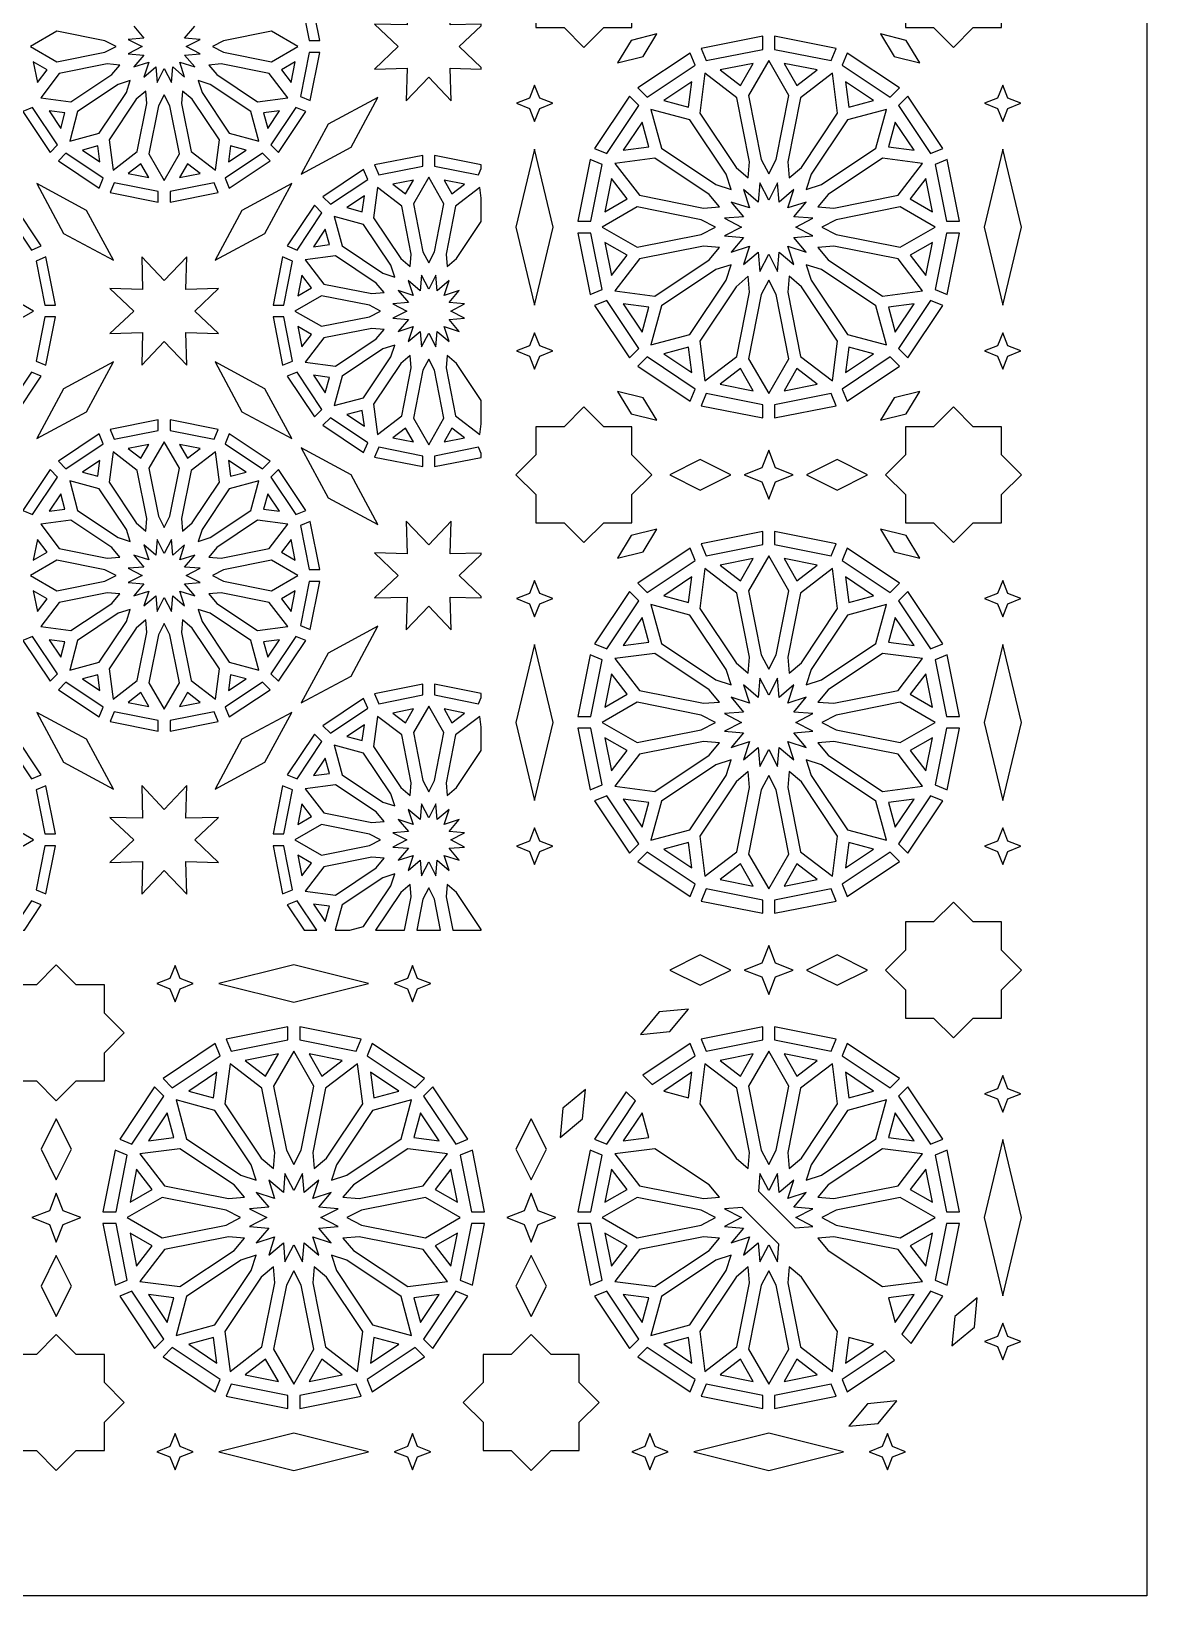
# Model space of a CAD drawing. Header units: millimetres. Extents: x 5 to 1085, y 1055 to 2435.
# Drawn here: x 789.9 to 1085.2, y 1054.8 to 1469 of the extents above; entities that cross this region are included whole.
import ezdxf

# ---------------------------------------------------------------- set-up
doc = ezdxf.new("R2010")
doc.units = ezdxf.units.MM
doc.layers.add('CUT', color=1, linetype='CONTINUOUS')

msp = doc.modelspace()

# ---------------------------------------------------------------- linework, layer by layer
at = {"layer": 'CUT'}
for points in [[(1085.16, 2434.99), (1085.16, 1054.84), (5.01, 1054.84), (5.01, 2434.99)], [(936.175, 1500.677), (930.908, 1495.409), (923.458, 1495.409), (923.458, 1487.96), (918.191, 1482.693), (923.458, 1477.425), (923.458, 1469.976), (930.908, 1469.976), (936.175, 1464.709), (941.442, 1469.976), (948.892, 1469.976), (948.892, 1477.425), (954.159, 1482.693), (948.892, 1487.96), (948.892, 1495.409), (941.442, 1495.409)], [(1033.995, 1500.677), (1028.728, 1495.409), (1021.278, 1495.409), (1021.278, 1487.96), (1016.011, 1482.693), (1021.278, 1477.425), (1021.278, 1469.976), (1028.728, 1469.976), (1033.995, 1464.709), (1039.262, 1469.976), (1046.712, 1469.976), (1046.712, 1477.425), (1051.979, 1482.693), (1046.712, 1487.96), (1046.712, 1495.409), (1039.262, 1495.409)], [(866.276, 1466.49), (863.742, 1479.223), (861.143, 1478.145), (863.461, 1466.49)], [(909.01, 1459.383), (903.171, 1464.915), (909.01, 1470.447), (909.01, 1470.854), (900.803, 1470.633), (901.036, 1479.282), (895.085, 1473.001), (889.134, 1479.282), (889.367, 1470.633), (880.718, 1470.866), (886.999, 1464.915), (880.718, 1458.964), (889.367, 1459.197), (889.134, 1450.548), (895.085, 1456.829), (901.036, 1450.548), (900.803, 1459.197), (909.01, 1458.976)], [(812.354, 1464.915), (809.397, 1466.429), (796.685, 1468.958), (789.681, 1464.915), (796.685, 1460.872), (809.397, 1463.401)], [(837.816, 1464.915), (840.773, 1463.401), (853.485, 1460.872), (860.489, 1464.915), (853.485, 1468.958), (840.773, 1466.429)], [(951.834, 1462.324), (955.456, 1468.259), (948.713, 1466.565), (945.091, 1460.63)], [(983.51, 1467.668), (967.203, 1464.424), (968.536, 1461.208), (983.51, 1464.187)], [(1002.967, 1464.424), (986.66, 1467.668), (986.66, 1464.187), (1001.634, 1461.208)], [(1018.336, 1462.324), (1025.079, 1460.63), (1021.457, 1466.565), (1014.714, 1468.259)], [(863.742, 1450.607), (866.276, 1463.34), (863.461, 1463.34), (861.143, 1451.685)], [(964.293, 1463.218), (950.469, 1453.981), (952.931, 1451.52), (965.625, 1460.002)], [(1019.701, 1453.981), (1005.877, 1463.218), (1004.545, 1460.002), (1017.239, 1451.52)], [(791.5, 1455.4), (794.067, 1458.745), (790.416, 1460.853)], [(813.323, 1460.043), (810.012, 1460.311), (797.299, 1457.782), (792.377, 1451.366), (800.394, 1450.311), (811.172, 1457.513)], [(838.998, 1457.513), (849.776, 1450.311), (857.793, 1451.366), (852.871, 1457.782), (840.158, 1460.311), (836.847, 1460.043)], [(859.754, 1460.853), (856.103, 1458.745), (858.67, 1455.4)], [(979.698, 1430.142), (980.043, 1434.409), (976.669, 1451.374), (968.217, 1457.859), (966.827, 1447.297), (976.437, 1432.914)], [(972.251, 1458.735), (977.632, 1454.606), (981.023, 1460.48)], [(985.085, 1431.213), (987.036, 1435.023), (990.412, 1451.989), (985.085, 1461.214), (979.758, 1451.989), (983.134, 1435.023)], [(989.147, 1460.48), (992.538, 1454.606), (997.919, 1458.735)], [(990.472, 1430.142), (993.733, 1432.914), (1003.343, 1447.297), (1001.953, 1457.859), (993.501, 1451.374), (990.127, 1434.409)], [(816.083, 1455.913), (812.921, 1454.893), (802.144, 1447.692), (800.051, 1439.881), (807.862, 1441.974), (815.063, 1452.751)], [(834.087, 1455.913), (835.107, 1452.751), (842.308, 1441.974), (850.119, 1439.881), (848.026, 1447.692), (837.249, 1454.893)], [(923.11, 1454.736), (921.747, 1451.278), (918.289, 1449.915), (921.747, 1448.552), (923.11, 1445.094), (924.473, 1448.552), (927.931, 1449.915), (924.473, 1451.278)], [(957.309, 1450.657), (963.861, 1448.902), (964.746, 1455.627)], [(1005.424, 1455.627), (1006.309, 1448.902), (1012.861, 1450.657)], [(1047.06, 1454.736), (1045.697, 1451.278), (1042.239, 1449.915), (1045.697, 1448.552), (1047.06, 1445.094), (1048.423, 1448.552), (1051.881, 1449.915), (1048.423, 1451.278)], [(820.213, 1453.153), (817.683, 1451.002), (810.481, 1440.224), (811.536, 1432.207), (817.952, 1437.129), (820.481, 1449.842)], [(825.085, 1452.184), (823.571, 1449.227), (821.042, 1436.515), (825.085, 1429.511), (829.128, 1436.515), (826.599, 1449.227)], [(829.957, 1453.153), (829.689, 1449.842), (832.218, 1437.129), (838.634, 1432.207), (839.689, 1440.224), (832.487, 1451.002)], [(874.529, 1438.266), (881.634, 1451.464), (868.436, 1444.359), (861.331, 1431.161)], [(948.241, 1451.753), (939.004, 1437.929), (942.22, 1436.597), (950.702, 1449.292)], [(1031.166, 1437.929), (1021.929, 1451.753), (1019.468, 1449.292), (1027.95, 1436.597)], [(787.633, 1447.697), (794.846, 1436.903), (796.835, 1438.893), (790.233, 1448.774)], [(797.698, 1443.272), (798.789, 1447.345), (794.609, 1447.895)], [(855.561, 1447.895), (851.381, 1447.345), (852.472, 1443.272)], [(855.324, 1436.903), (862.537, 1447.697), (859.937, 1448.774), (853.335, 1438.893)], [(975.132, 1427.09), (973.818, 1431.165), (964.208, 1445.547), (953.918, 1448.304), (956.675, 1438.015), (971.057, 1428.404)], [(995.038, 1427.09), (999.113, 1428.404), (1013.495, 1438.015), (1016.252, 1448.304), (1005.962, 1445.547), (996.352, 1431.165)], [(946.595, 1437.476), (953.321, 1438.361), (951.565, 1444.914)], [(1018.605, 1444.914), (1016.849, 1438.361), (1023.575, 1437.476)], [(808.065, 1434.439), (807.515, 1438.619), (803.442, 1437.528)], [(846.728, 1437.528), (842.655, 1438.619), (842.105, 1434.439)], [(918.162, 1417.137), (923.11, 1396.481), (928.058, 1417.137), (923.11, 1437.793)], [(1042.112, 1417.137), (1047.06, 1396.481), (1052.008, 1417.137), (1047.06, 1437.793)], [(797.073, 1434.676), (807.867, 1427.463), (808.944, 1430.063), (799.063, 1436.665)], [(821.023, 1430.246), (818.915, 1433.897), (815.57, 1431.33)], [(834.6, 1431.33), (831.255, 1433.897), (829.147, 1430.246)], [(842.303, 1427.463), (853.097, 1434.676), (851.107, 1436.665), (841.226, 1430.063)], [(881.855, 1430.973), (893.51, 1433.291), (893.51, 1436.106), (880.777, 1433.572)], [(909.01, 1433.648), (896.66, 1436.106), (896.66, 1433.291), (908.315, 1430.973), (909.01, 1432.649)], [(937.799, 1435.019), (934.554, 1418.712), (938.036, 1418.712), (941.014, 1433.687)], [(969.308, 1425.785), (954.925, 1435.395), (944.364, 1434.005), (950.848, 1425.553), (967.813, 1422.179), (972.08, 1422.524)], [(998.09, 1422.524), (1002.357, 1422.179), (1019.322, 1425.553), (1025.806, 1434.005), (1015.245, 1435.395), (1000.862, 1425.785)], [(1029.156, 1433.687), (1032.134, 1418.712), (1035.616, 1418.712), (1032.371, 1435.019)], [(810.777, 1426.258), (823.51, 1423.724), (823.51, 1426.539), (811.855, 1428.857)], [(826.66, 1423.724), (839.393, 1426.258), (838.315, 1428.857), (826.66, 1426.539)], [(869.063, 1423.165), (878.944, 1429.767), (877.867, 1432.367), (867.073, 1425.154)], [(888.915, 1425.933), (891.023, 1429.584), (885.57, 1428.5)], [(895.085, 1407.646), (896.599, 1410.603), (899.128, 1423.315), (895.085, 1430.319), (891.042, 1423.315), (893.571, 1410.603)], [(901.255, 1425.933), (904.6, 1428.5), (899.147, 1429.584)], [(941.742, 1421.199), (947.616, 1424.59), (943.487, 1429.972)], [(982.754, 1428.854), (982.342, 1423.76), (978.447, 1427.07), (980.016, 1422.206), (975.152, 1423.775), (978.463, 1419.88), (973.368, 1419.468), (977.918, 1417.137), (973.368, 1414.806), (978.463, 1414.394), (975.152, 1410.5), (980.016, 1412.068), (978.447, 1407.204), (982.342, 1410.515), (982.754, 1405.42), (985.085, 1409.97), (987.416, 1405.42), (987.828, 1410.515), (991.723, 1407.204), (990.154, 1412.068), (995.018, 1410.5), (991.707, 1414.394), (996.802, 1414.806), (992.252, 1417.137), (996.802, 1419.468), (991.707, 1419.88), (995.018, 1423.775), (990.154, 1422.206), (991.723, 1427.07), (987.828, 1423.76), (987.416, 1428.854), (985.085, 1424.306)], [(1026.683, 1429.972), (1022.554, 1424.59), (1028.428, 1421.199)], [(798.436, 1415.471), (811.634, 1408.366), (804.529, 1421.564), (791.331, 1428.669)], [(845.641, 1421.564), (838.536, 1408.366), (851.734, 1415.471), (858.839, 1428.669)], [(873.442, 1422.302), (877.515, 1421.211), (878.065, 1425.391)], [(890.213, 1406.677), (890.481, 1409.988), (887.952, 1422.701), (881.536, 1427.623), (880.481, 1419.606), (887.683, 1408.828)], [(909.01, 1424.763), (908.634, 1427.623), (902.218, 1422.701), (899.689, 1409.988), (899.957, 1406.677), (902.487, 1408.828), (909.01, 1418.59)], [(792.537, 1412.133), (785.324, 1422.927), (783.335, 1420.937), (789.937, 1411.056)], [(860.233, 1411.056), (866.835, 1420.937), (864.846, 1422.927), (857.633, 1412.133)], [(971.009, 1417.137), (967.199, 1419.089), (950.234, 1422.464), (941.008, 1417.137), (950.234, 1411.811), (967.199, 1415.186)], [(999.161, 1417.137), (1002.971, 1415.186), (1019.936, 1411.811), (1029.162, 1417.137), (1019.936, 1422.464), (1002.971, 1419.089)], [(864.609, 1411.935), (868.789, 1412.485), (867.698, 1416.558)], [(886.083, 1403.917), (885.063, 1407.079), (877.862, 1417.856), (870.051, 1419.949), (872.144, 1412.138), (882.921, 1404.937)], [(934.554, 1415.562), (937.799, 1399.255), (941.014, 1400.588), (938.036, 1415.562)], [(947.616, 1409.685), (941.742, 1413.076), (943.487, 1404.303)], [(1028.428, 1413.076), (1022.554, 1409.685), (1026.683, 1404.303)], [(1032.134, 1415.562), (1029.156, 1400.588), (1032.371, 1399.255), (1035.616, 1415.562)], [(796.276, 1396.49), (793.742, 1409.223), (791.143, 1408.145), (793.461, 1396.49)], [(831.036, 1380.548), (830.803, 1389.197), (839.452, 1388.964), (833.171, 1394.915), (839.452, 1400.866), (830.803, 1400.633), (831.036, 1409.282), (825.085, 1403.001), (819.134, 1409.282), (819.367, 1400.633), (810.718, 1400.866), (816.999, 1394.915), (810.718, 1388.964), (819.367, 1389.197), (819.134, 1380.548), (825.085, 1386.829)], [(856.709, 1396.49), (859.027, 1408.145), (856.428, 1409.223), (853.894, 1396.49)], [(883.323, 1399.787), (881.172, 1402.317), (870.394, 1409.519), (862.377, 1408.464), (867.299, 1402.048), (880.012, 1399.519)], [(972.08, 1411.75), (967.813, 1412.095), (950.848, 1408.721), (944.364, 1400.269), (954.925, 1398.879), (969.308, 1408.49)], [(998.09, 1411.75), (1000.862, 1408.49), (1015.245, 1398.879), (1025.806, 1400.269), (1019.322, 1408.721), (1002.357, 1412.095)], [(860.416, 1398.977), (864.067, 1401.085), (861.5, 1404.43)], [(896.978, 1385.397), (897.313, 1389.535), (900.477, 1386.846), (899.203, 1390.797), (903.154, 1389.523), (900.465, 1392.687), (904.603, 1393.022), (900.909, 1394.915), (904.603, 1396.808), (900.465, 1397.143), (903.154, 1400.307), (899.203, 1399.033), (900.477, 1402.984), (897.313, 1400.295), (896.978, 1404.433), (895.085, 1400.739), (893.192, 1404.433), (892.857, 1400.295), (889.693, 1402.984), (890.967, 1399.033), (887.016, 1400.307), (889.705, 1397.143), (885.567, 1396.808), (889.261, 1394.915), (885.567, 1393.022), (889.705, 1392.687), (887.016, 1389.523), (890.967, 1390.797), (889.693, 1386.846), (892.857, 1389.535), (893.192, 1385.397), (895.085, 1389.091)], [(975.132, 1407.184), (971.057, 1405.87), (956.675, 1396.26), (953.918, 1385.97), (964.208, 1388.727), (973.818, 1403.11)], [(979.698, 1404.132), (976.437, 1401.36), (966.827, 1386.977), (968.217, 1376.416), (976.669, 1382.9), (980.043, 1399.865)], [(990.472, 1404.132), (990.127, 1399.865), (993.501, 1382.9), (1001.953, 1376.416), (1003.343, 1386.977), (993.733, 1401.36)], [(995.038, 1407.184), (996.352, 1403.11), (1005.962, 1388.727), (1016.252, 1385.97), (1013.495, 1396.26), (999.113, 1405.87)], [(985.085, 1403.061), (983.134, 1399.251), (979.758, 1382.286), (985.085, 1373.06), (990.412, 1382.286), (987.036, 1399.251)], [(767.816, 1394.915), (770.773, 1393.401), (783.485, 1390.872), (790.489, 1394.915), (783.485, 1398.958), (770.773, 1396.429)], [(882.354, 1394.915), (879.397, 1396.429), (866.685, 1398.958), (859.681, 1394.915), (866.685, 1390.872), (879.397, 1393.401)], [(939.004, 1396.345), (948.241, 1382.521), (950.702, 1384.983), (942.22, 1397.677)], [(953.321, 1395.913), (946.595, 1396.799), (951.565, 1389.361)], [(1023.575, 1396.799), (1016.849, 1395.913), (1018.605, 1389.361)], [(1027.95, 1397.677), (1019.468, 1384.983), (1021.929, 1382.521), (1031.166, 1396.345)], [(793.742, 1380.607), (796.276, 1393.34), (793.461, 1393.34), (791.143, 1381.685)], [(859.027, 1381.685), (856.709, 1393.34), (853.894, 1393.34), (856.428, 1380.607)], [(861.5, 1385.4), (864.067, 1388.745), (860.416, 1390.853)], [(883.323, 1390.043), (880.012, 1390.311), (867.299, 1387.782), (862.377, 1381.366), (870.394, 1380.311), (881.172, 1387.513)], [(923.11, 1389.18), (921.747, 1385.723), (918.289, 1384.359), (921.747, 1382.996), (923.11, 1379.538), (924.473, 1382.996), (927.931, 1384.359), (924.473, 1385.723)], [(1047.06, 1389.18), (1045.697, 1385.723), (1042.239, 1384.359), (1045.697, 1382.996), (1047.06, 1379.538), (1048.423, 1382.996), (1051.881, 1384.359), (1048.423, 1385.723)], [(886.083, 1385.913), (882.921, 1384.893), (872.144, 1377.692), (870.051, 1369.881), (877.862, 1371.974), (885.063, 1382.751)], [(963.861, 1385.373), (957.309, 1383.617), (964.746, 1378.648)], [(1012.861, 1383.617), (1006.309, 1385.373), (1005.424, 1378.648)], [(804.529, 1368.266), (811.634, 1381.464), (798.436, 1374.359), (791.331, 1361.161)], [(851.734, 1374.359), (838.536, 1381.464), (845.641, 1368.266), (858.839, 1361.161)], [(890.213, 1383.153), (887.683, 1381.002), (880.481, 1370.224), (881.536, 1362.207), (887.952, 1367.129), (890.481, 1379.842)], [(895.085, 1382.184), (893.571, 1379.227), (891.042, 1366.515), (895.085, 1359.511), (899.128, 1366.515), (896.599, 1379.227)], [(909.01, 1371.24), (902.487, 1381.002), (899.957, 1383.153), (899.689, 1379.842), (902.218, 1367.129), (908.634, 1362.207), (909.01, 1365.067)], [(950.469, 1380.294), (964.293, 1371.056), (965.625, 1374.273), (952.931, 1382.754)], [(977.632, 1379.669), (972.251, 1375.539), (981.023, 1373.795)], [(992.538, 1379.669), (989.147, 1373.795), (997.919, 1375.539)], [(1017.239, 1382.754), (1004.545, 1374.273), (1005.877, 1371.056), (1019.701, 1380.294)], [(785.324, 1366.903), (792.537, 1377.697), (789.937, 1378.774), (783.335, 1368.893)], [(857.633, 1377.697), (864.846, 1366.903), (866.835, 1368.893), (860.233, 1378.774)], [(867.698, 1373.272), (868.789, 1377.345), (864.609, 1377.895)], [(951.834, 1371.951), (945.091, 1373.644), (948.713, 1367.71), (955.456, 1366.016)], [(983.51, 1370.088), (968.536, 1373.066), (967.203, 1369.851), (983.51, 1366.607)], [(1001.634, 1373.066), (986.66, 1370.088), (986.66, 1366.607), (1002.967, 1369.851)], [(1018.336, 1371.951), (1014.714, 1366.016), (1021.457, 1367.71), (1025.079, 1373.644)], [(867.073, 1364.676), (877.867, 1357.463), (878.944, 1360.063), (869.063, 1366.665)], [(878.065, 1364.439), (877.515, 1368.619), (873.442, 1367.528)], [(936.175, 1369.566), (930.908, 1364.298), (923.458, 1364.298), (923.458, 1356.849), (918.191, 1351.582), (923.458, 1346.314), (923.458, 1338.865), (930.908, 1338.865), (936.175, 1333.598), (941.442, 1338.865), (948.892, 1338.865), (948.892, 1346.314), (954.159, 1351.582), (948.892, 1356.849), (948.892, 1364.298), (941.442, 1364.298)], [(1033.995, 1369.566), (1028.728, 1364.298), (1021.278, 1364.298), (1021.278, 1356.849), (1016.011, 1351.582), (1021.278, 1346.314), (1021.278, 1338.865), (1028.728, 1338.865), (1033.995, 1333.598), (1039.262, 1338.865), (1046.712, 1338.865), (1046.712, 1346.314), (1051.979, 1351.582), (1046.712, 1356.849), (1046.712, 1364.298), (1039.262, 1364.298)], [(811.855, 1360.973), (823.51, 1363.291), (823.51, 1366.106), (810.777, 1363.572)], [(826.66, 1363.291), (838.315, 1360.973), (839.393, 1363.572), (826.66, 1366.106)], [(891.023, 1360.246), (888.915, 1363.897), (885.57, 1361.33)], [(904.6, 1361.33), (901.255, 1363.897), (899.147, 1360.246)], [(799.063, 1353.165), (808.944, 1359.767), (807.867, 1362.367), (797.073, 1355.154)], [(818.915, 1355.933), (821.023, 1359.584), (815.57, 1358.5)], [(825.085, 1337.646), (826.599, 1340.603), (829.128, 1353.315), (825.085, 1360.319), (821.042, 1353.315), (823.571, 1340.603)], [(831.255, 1355.933), (834.6, 1358.5), (829.147, 1359.584)], [(853.097, 1355.154), (842.303, 1362.367), (841.226, 1359.767), (851.107, 1353.165)], [(868.436, 1345.471), (881.634, 1338.366), (874.529, 1351.564), (861.331, 1358.669)], [(880.777, 1356.258), (893.51, 1353.724), (893.51, 1356.539), (881.855, 1358.857)], [(909.01, 1357.181), (908.315, 1358.857), (896.66, 1356.539), (896.66, 1353.724), (909.01, 1356.182)], [(803.442, 1352.302), (807.515, 1351.211), (808.065, 1355.391)], [(820.213, 1336.677), (820.481, 1339.988), (817.952, 1352.701), (811.536, 1357.623), (810.481, 1349.606), (817.683, 1338.828)], [(829.957, 1336.677), (832.487, 1338.828), (839.689, 1349.606), (838.634, 1357.623), (832.218, 1352.701), (829.689, 1339.988)], [(842.655, 1351.211), (846.728, 1352.302), (842.105, 1355.391)], [(966.995, 1347.528), (975.101, 1351.582), (966.995, 1355.635), (958.889, 1351.582)], [(985.085, 1358.078), (983.248, 1353.419), (978.589, 1351.582), (983.248, 1349.745), (985.085, 1345.086), (986.922, 1349.745), (991.581, 1351.582), (986.922, 1353.419)], [(1003.175, 1347.528), (1011.281, 1351.582), (1003.175, 1355.635), (995.068, 1351.582)], [(790.233, 1341.056), (796.835, 1350.937), (794.846, 1352.927), (787.633, 1342.133)], [(862.537, 1342.133), (855.324, 1352.927), (853.335, 1350.937), (859.937, 1341.056)], [(794.609, 1341.935), (798.789, 1342.485), (797.698, 1346.558)], [(816.083, 1333.917), (815.063, 1337.079), (807.862, 1347.856), (800.051, 1349.949), (802.144, 1342.138), (812.921, 1334.937)], [(834.087, 1333.917), (837.249, 1334.937), (848.026, 1342.138), (850.119, 1349.949), (842.308, 1347.856), (835.107, 1337.079)], [(851.381, 1342.485), (855.561, 1341.935), (852.472, 1346.558)], [(813.323, 1329.787), (811.172, 1332.317), (800.394, 1339.519), (792.377, 1338.464), (797.299, 1332.048), (810.012, 1329.519)], [(836.847, 1329.787), (840.158, 1329.519), (852.871, 1332.048), (857.793, 1338.464), (849.776, 1339.519), (838.998, 1332.317)], [(866.276, 1326.49), (863.742, 1339.223), (861.143, 1338.145), (863.461, 1326.49)], [(909.01, 1319.383), (903.171, 1324.915), (909.01, 1330.447), (909.01, 1330.854), (900.803, 1330.633), (901.036, 1339.282), (895.085, 1333.001), (889.134, 1339.282), (889.367, 1330.633), (880.718, 1330.866), (886.999, 1324.915), (880.718, 1318.964), (889.367, 1319.197), (889.134, 1310.548), (895.085, 1316.829), (901.036, 1310.548), (900.803, 1319.197), (909.01, 1318.976)], [(790.416, 1328.977), (794.067, 1331.085), (791.5, 1334.43)], [(826.978, 1315.397), (827.313, 1319.535), (830.477, 1316.846), (829.203, 1320.797), (833.154, 1319.523), (830.465, 1322.687), (834.603, 1323.022), (830.909, 1324.915), (834.603, 1326.808), (830.465, 1327.143), (833.154, 1330.307), (829.203, 1329.033), (830.477, 1332.984), (827.313, 1330.295), (826.978, 1334.433), (825.085, 1330.739), (823.192, 1334.433), (822.857, 1330.295), (819.693, 1332.984), (820.967, 1329.033), (817.016, 1330.307), (819.705, 1327.143), (815.567, 1326.808), (819.261, 1324.915), (815.567, 1323.022), (819.705, 1322.687), (817.016, 1319.523), (820.967, 1320.797), (819.693, 1316.846), (822.857, 1319.535), (823.192, 1315.397), (825.085, 1319.091)], [(856.103, 1331.085), (859.754, 1328.977), (858.67, 1334.43)], [(951.834, 1331.213), (955.456, 1337.147), (948.713, 1335.454), (945.091, 1329.519)], [(983.51, 1336.557), (967.203, 1333.312), (968.536, 1330.097), (983.51, 1333.076)], [(1002.967, 1333.312), (986.66, 1336.557), (986.66, 1333.076), (1001.634, 1330.097)], [(1018.336, 1331.213), (1025.079, 1329.519), (1021.457, 1335.454), (1014.714, 1337.147)], [(964.293, 1332.107), (950.469, 1322.87), (952.931, 1320.409), (965.625, 1328.891)], [(972.251, 1327.624), (977.632, 1323.495), (981.023, 1329.369)], [(985.085, 1300.102), (987.036, 1303.912), (990.412, 1320.877), (985.085, 1330.103), (979.758, 1320.877), (983.134, 1303.912)], [(989.147, 1329.369), (992.538, 1323.495), (997.919, 1327.624)], [(1019.701, 1322.87), (1005.877, 1332.107), (1004.545, 1328.891), (1017.239, 1320.409)], [(812.354, 1324.915), (809.397, 1326.429), (796.685, 1328.958), (789.681, 1324.915), (796.685, 1320.872), (809.397, 1323.401)], [(837.816, 1324.915), (840.773, 1323.401), (853.485, 1320.872), (860.489, 1324.915), (853.485, 1328.958), (840.773, 1326.429)], [(979.698, 1299.031), (980.043, 1303.298), (976.669, 1320.263), (968.217, 1326.748), (966.827, 1316.186), (976.437, 1301.803)], [(990.472, 1299.031), (993.733, 1301.803), (1003.343, 1316.186), (1001.953, 1326.748), (993.501, 1320.263), (990.127, 1303.298)], [(863.742, 1310.607), (866.276, 1323.34), (863.461, 1323.34), (861.143, 1311.685)], [(923.11, 1323.625), (921.747, 1320.167), (918.289, 1318.804), (921.747, 1317.441), (923.11, 1313.983), (924.473, 1317.441), (927.931, 1318.804), (924.473, 1320.167)], [(957.309, 1319.546), (963.861, 1317.791), (964.746, 1324.516)], [(1005.424, 1324.516), (1006.309, 1317.791), (1012.861, 1319.546)], [(1047.06, 1323.625), (1045.697, 1320.167), (1042.239, 1318.804), (1045.697, 1317.441), (1047.06, 1313.983), (1048.423, 1317.441), (1051.881, 1318.804), (1048.423, 1320.167)], [(791.5, 1315.4), (794.067, 1318.745), (790.416, 1320.853)], [(813.323, 1320.043), (810.012, 1320.311), (797.299, 1317.782), (792.377, 1311.366), (800.394, 1310.311), (811.172, 1317.513)], [(838.998, 1317.513), (849.776, 1310.311), (857.793, 1311.366), (852.871, 1317.782), (840.158, 1320.311), (836.847, 1320.043)], [(859.754, 1320.853), (856.103, 1318.745), (858.67, 1315.4)], [(948.241, 1320.642), (939.004, 1306.818), (942.22, 1305.486), (950.702, 1318.181)], [(975.132, 1295.979), (973.818, 1300.054), (964.208, 1314.436), (953.918, 1317.193), (956.675, 1306.904), (971.057, 1297.293)], [(995.038, 1295.979), (999.113, 1297.293), (1013.495, 1306.904), (1016.252, 1317.193), (1005.962, 1314.436), (996.352, 1300.054)], [(1031.166, 1306.818), (1021.929, 1320.642), (1019.468, 1318.181), (1027.95, 1305.486)], [(816.083, 1315.913), (812.921, 1314.893), (802.144, 1307.692), (800.051, 1299.881), (807.862, 1301.974), (815.063, 1312.751)], [(820.213, 1313.153), (817.683, 1311.002), (810.481, 1300.224), (811.536, 1292.207), (817.952, 1297.129), (820.481, 1309.842)], [(829.957, 1313.153), (829.689, 1309.842), (832.218, 1297.129), (838.634, 1292.207), (839.689, 1300.224), (832.487, 1311.002)], [(834.087, 1315.913), (835.107, 1312.751), (842.308, 1301.974), (850.119, 1299.881), (848.026, 1307.692), (837.249, 1314.893)], [(946.595, 1306.365), (953.321, 1307.25), (951.565, 1313.803)], [(1018.605, 1313.803), (1016.849, 1307.25), (1023.575, 1306.365)], [(787.633, 1307.697), (794.846, 1296.903), (796.835, 1298.893), (790.233, 1308.774)], [(825.085, 1312.184), (823.571, 1309.227), (821.042, 1296.515), (825.085, 1289.511), (829.128, 1296.515), (826.599, 1309.227)], [(855.324, 1296.903), (862.537, 1307.697), (859.937, 1308.774), (853.335, 1298.893)], [(874.529, 1298.266), (881.634, 1311.464), (868.436, 1304.359), (861.331, 1291.161)], [(797.698, 1303.272), (798.789, 1307.345), (794.609, 1307.895)], [(855.561, 1307.895), (851.381, 1307.345), (852.472, 1303.272)], [(918.162, 1286.026), (923.11, 1265.37), (928.058, 1286.026), (923.11, 1306.682)], [(1042.112, 1286.026), (1047.06, 1265.37), (1052.008, 1286.026), (1047.06, 1306.682)], [(937.799, 1303.908), (934.554, 1287.601), (938.036, 1287.601), (941.014, 1302.576)], [(969.308, 1294.674), (954.925, 1304.284), (944.364, 1302.894), (950.848, 1294.442), (967.813, 1291.068), (972.08, 1291.413)], [(998.09, 1291.413), (1002.357, 1291.068), (1019.322, 1294.442), (1025.806, 1302.894), (1015.245, 1304.284), (1000.862, 1294.674)], [(1029.156, 1302.576), (1032.134, 1287.601), (1035.616, 1287.601), (1032.371, 1303.908)], [(797.073, 1294.676), (807.867, 1287.463), (808.944, 1290.063), (799.063, 1296.665)], [(808.065, 1294.439), (807.515, 1298.619), (803.442, 1297.528)], [(842.303, 1287.463), (853.097, 1294.676), (851.107, 1296.665), (841.226, 1290.063)], [(846.728, 1297.528), (842.655, 1298.619), (842.105, 1294.439)], [(941.742, 1290.088), (947.616, 1293.479), (943.487, 1298.861)], [(982.754, 1297.743), (982.342, 1292.648), (978.447, 1295.959), (980.016, 1291.095), (975.152, 1292.664), (978.463, 1288.769), (973.368, 1288.357), (977.918, 1286.026), (973.368, 1283.695), (978.463, 1283.283), (975.152, 1279.389), (980.016, 1280.957), (978.447, 1276.093), (982.342, 1279.404), (982.754, 1274.309), (985.085, 1278.859), (987.416, 1274.309), (987.828, 1279.404), (991.723, 1276.093), (990.154, 1280.957), (995.018, 1279.389), (991.707, 1283.283), (996.802, 1283.695), (992.252, 1286.026), (996.802, 1288.357), (991.707, 1288.769), (995.018, 1292.664), (990.154, 1291.095), (991.723, 1295.959), (987.828, 1292.648), (987.416, 1297.743), (985.085, 1293.195)], [(1026.683, 1298.861), (1022.554, 1293.479), (1028.428, 1290.088)], [(821.023, 1290.246), (818.915, 1293.897), (815.57, 1291.33)], [(834.6, 1291.33), (831.255, 1293.897), (829.147, 1290.246)], [(869.063, 1283.165), (878.944, 1289.767), (877.867, 1292.367), (867.073, 1285.154)], [(881.855, 1290.973), (893.51, 1293.291), (893.51, 1296.106), (880.777, 1293.572)], [(909.01, 1293.648), (896.66, 1296.106), (896.66, 1293.291), (908.315, 1290.973), (909.01, 1292.649)], [(798.436, 1275.471), (811.634, 1268.366), (804.529, 1281.564), (791.331, 1288.669)], [(810.777, 1286.258), (823.51, 1283.724), (823.51, 1286.539), (811.855, 1288.857)], [(826.66, 1283.724), (839.393, 1286.258), (838.315, 1288.857), (826.66, 1286.539)], [(845.641, 1281.564), (838.536, 1268.366), (851.734, 1275.471), (858.839, 1288.669)], [(888.915, 1285.933), (891.023, 1289.584), (885.57, 1288.5)], [(895.085, 1267.646), (896.599, 1270.603), (899.128, 1283.315), (895.085, 1290.319), (891.042, 1283.315), (893.571, 1270.603)], [(901.255, 1285.933), (904.6, 1288.5), (899.147, 1289.584)], [(971.009, 1286.026), (967.199, 1287.978), (950.234, 1291.353), (941.008, 1286.026), (950.234, 1280.7), (967.199, 1284.075)], [(999.161, 1286.026), (1002.971, 1284.075), (1019.936, 1280.7), (1029.162, 1286.026), (1019.936, 1291.353), (1002.971, 1287.978)], [(873.442, 1282.302), (877.515, 1281.211), (878.065, 1285.391)], [(890.213, 1266.677), (890.481, 1269.988), (887.952, 1282.701), (881.536, 1287.623), (880.481, 1279.606), (887.683, 1268.828)], [(909.01, 1284.763), (908.634, 1287.623), (902.218, 1282.701), (899.689, 1269.988), (899.957, 1266.677), (902.487, 1268.828), (909.01, 1278.59)], [(934.554, 1284.451), (937.799, 1268.144), (941.014, 1269.477), (938.036, 1284.451)], [(1032.134, 1284.451), (1029.156, 1269.477), (1032.371, 1268.144), (1035.616, 1284.451)], [(792.537, 1272.133), (785.324, 1282.927), (783.335, 1280.937), (789.937, 1271.056)], [(860.233, 1271.056), (866.835, 1280.937), (864.846, 1282.927), (857.633, 1272.133)], [(886.083, 1263.917), (885.063, 1267.079), (877.862, 1277.856), (870.051, 1279.949), (872.144, 1272.138), (882.921, 1264.937)], [(947.616, 1278.573), (941.742, 1281.965), (943.487, 1273.192)], [(972.08, 1280.639), (967.813, 1280.984), (950.848, 1277.61), (944.364, 1269.158), (954.925, 1267.768), (969.308, 1277.379)], [(998.09, 1280.639), (1000.862, 1277.379), (1015.245, 1267.768), (1025.806, 1269.158), (1019.322, 1277.61), (1002.357, 1280.984)], [(1028.428, 1281.965), (1022.554, 1278.573), (1026.683, 1273.192)], [(864.609, 1271.935), (868.789, 1272.485), (867.698, 1276.558)], [(975.132, 1276.073), (971.057, 1274.759), (956.675, 1265.149), (953.918, 1254.859), (964.208, 1257.616), (973.818, 1271.999)], [(995.038, 1276.073), (996.352, 1271.999), (1005.962, 1257.616), (1016.252, 1254.859), (1013.495, 1265.149), (999.113, 1274.759)], [(979.698, 1273.021), (976.437, 1270.249), (966.827, 1255.866), (968.217, 1245.305), (976.669, 1251.789), (980.043, 1268.754)], [(985.085, 1271.95), (983.134, 1268.14), (979.758, 1251.175), (985.085, 1241.949), (990.412, 1251.175), (987.036, 1268.14)], [(990.472, 1273.021), (990.127, 1268.754), (993.501, 1251.789), (1001.953, 1245.305), (1003.343, 1255.866), (993.733, 1270.249)], [(796.276, 1256.49), (793.742, 1269.223), (791.143, 1268.145), (793.461, 1256.49)], [(831.036, 1240.548), (830.803, 1249.197), (839.452, 1248.964), (833.171, 1254.915), (839.452, 1260.866), (830.803, 1260.633), (831.036, 1269.282), (825.085, 1263.001), (819.134, 1269.282), (819.367, 1260.633), (810.718, 1260.866), (816.999, 1254.915), (810.718, 1248.964), (819.367, 1249.197), (819.134, 1240.548), (825.085, 1246.829)], [(856.709, 1256.49), (859.027, 1268.145), (856.428, 1269.223), (853.894, 1256.49)], [(883.323, 1259.787), (881.172, 1262.317), (870.394, 1269.519), (862.377, 1268.464), (867.299, 1262.048), (880.012, 1259.519)], [(860.416, 1258.977), (864.067, 1261.085), (861.5, 1264.43)], [(896.978, 1245.397), (897.313, 1249.535), (900.477, 1246.846), (899.203, 1250.797), (903.154, 1249.523), (900.465, 1252.687), (904.603, 1253.022), (900.909, 1254.915), (904.603, 1256.808), (900.465, 1257.143), (903.154, 1260.307), (899.203, 1259.033), (900.477, 1262.984), (897.313, 1260.295), (896.978, 1264.433), (895.085, 1260.739), (893.192, 1264.433), (892.857, 1260.295), (889.693, 1262.984), (890.967, 1259.033), (887.016, 1260.307), (889.705, 1257.143), (885.567, 1256.808), (889.261, 1254.915), (885.567, 1253.022), (889.705, 1252.687), (887.016, 1249.523), (890.967, 1250.797), (889.693, 1246.846), (892.857, 1249.535), (893.192, 1245.397), (895.085, 1249.091)], [(939.004, 1265.234), (948.241, 1251.41), (950.702, 1253.872), (942.22, 1266.566)], [(953.321, 1264.802), (946.595, 1265.687), (951.565, 1258.25)], [(1023.575, 1265.687), (1016.849, 1264.802), (1018.605, 1258.25)], [(1027.95, 1266.566), (1019.468, 1253.872), (1021.929, 1251.41), (1031.166, 1265.234)], [(767.816, 1254.915), (770.773, 1253.401), (783.485, 1250.872), (790.489, 1254.915), (783.485, 1258.958), (770.773, 1256.429)], [(882.354, 1254.915), (879.397, 1256.429), (866.685, 1258.958), (859.681, 1254.915), (866.685, 1250.872), (879.397, 1253.401)], [(923.11, 1258.069), (921.747, 1254.612), (918.289, 1253.248), (921.747, 1251.885), (923.11, 1248.427), (924.473, 1251.885), (927.931, 1253.248), (924.473, 1254.612)], [(1047.06, 1258.069), (1045.697, 1254.612), (1042.239, 1253.248), (1045.697, 1251.885), (1047.06, 1248.427), (1048.423, 1251.885), (1051.881, 1253.248), (1048.423, 1254.612)], [(793.742, 1240.607), (796.276, 1253.34), (793.461, 1253.34), (791.143, 1241.685)], [(859.027, 1241.685), (856.709, 1253.34), (853.894, 1253.34), (856.428, 1240.607)], [(861.5, 1245.4), (864.067, 1248.745), (860.416, 1250.853)], [(950.469, 1249.183), (964.293, 1239.945), (965.625, 1243.161), (952.93, 1251.643)], [(963.861, 1254.262), (957.309, 1252.506), (964.746, 1247.537)], [(1017.24, 1251.643), (1004.545, 1243.161), (1005.877, 1239.945), (1019.701, 1249.183)], [(1012.861, 1252.506), (1006.309, 1254.262), (1005.424, 1247.537)], [(883.323, 1250.043), (880.012, 1250.311), (867.299, 1247.782), (862.377, 1241.366), (870.394, 1240.311), (881.172, 1247.513)], [(977.632, 1248.557), (972.251, 1244.428), (981.023, 1242.684)], [(992.538, 1248.557), (989.147, 1242.684), (997.919, 1244.428)], [(874.19, 1230.99), (877.862, 1231.974), (885.063, 1242.751), (886.083, 1245.913), (882.921, 1244.893), (872.144, 1237.692), (870.348, 1230.99)], [(888.72, 1230.99), (890.481, 1239.842), (890.213, 1243.153), (887.683, 1241.002), (880.993, 1230.99)], [(909.01, 1231.24), (902.487, 1241.002), (899.957, 1243.153), (899.689, 1239.842), (901.45, 1230.99), (909.01, 1230.99)], [(788.056, 1230.99), (792.537, 1237.697), (789.937, 1238.774), (784.735, 1230.99)], [(865.435, 1230.99), (860.233, 1238.774), (857.633, 1237.697), (862.114, 1230.99)], [(898.239, 1230.99), (896.599, 1239.227), (895.085, 1242.184), (893.571, 1239.227), (891.931, 1230.99)], [(983.51, 1238.977), (968.536, 1241.955), (967.203, 1238.74), (983.51, 1235.495)], [(1001.634, 1241.955), (986.66, 1238.977), (986.66, 1235.495), (1002.967, 1238.74)], [(1033.995, 1238.455), (1028.728, 1233.187), (1021.278, 1233.187), (1021.278, 1225.738), (1016.011, 1220.471), (1021.278, 1215.203), (1021.278, 1207.754), (1028.728, 1207.754), (1033.995, 1202.487), (1039.262, 1207.754), (1046.712, 1207.754), (1046.712, 1215.203), (1051.979, 1220.471), (1046.712, 1225.738), (1046.712, 1233.187), (1039.262, 1233.187)], [(867.698, 1233.272), (868.789, 1237.345), (864.609, 1237.895)], [(985.085, 1226.967), (983.248, 1222.308), (978.589, 1220.471), (983.248, 1218.634), (985.085, 1213.975), (986.922, 1218.634), (991.581, 1220.471), (986.922, 1222.308)], [(783.797, 1198.558), (783.797, 1191.108), (791.246, 1191.108), (796.514, 1185.841), (801.781, 1191.108), (809.23, 1191.108), (809.23, 1198.558), (814.498, 1203.825), (809.23, 1209.092), (809.23, 1216.542), (801.781, 1216.542), (796.514, 1221.809), (791.246, 1216.542), (783.797, 1216.542), (783.797, 1209.092), (778.53, 1203.825)], [(826.579, 1215.527), (827.942, 1212.069), (829.305, 1215.527), (832.763, 1216.89), (829.305, 1218.253), (827.942, 1221.711), (826.579, 1218.253), (823.121, 1216.89)], [(839.565, 1216.89), (859.371, 1211.942), (879.176, 1216.89), (859.371, 1221.838)], [(889.436, 1215.527), (890.799, 1212.069), (892.163, 1215.527), (895.62, 1216.89), (892.163, 1218.253), (890.799, 1221.711), (889.436, 1218.253), (885.978, 1216.89)], [(966.995, 1216.417), (975.101, 1220.471), (966.995, 1224.524), (958.889, 1220.471)], [(1003.175, 1216.417), (1011.281, 1220.471), (1003.175, 1224.524), (995.068, 1220.471)], [(958.888, 1204.185), (963.843, 1210.142), (956.133, 1209.365), (951.178, 1203.408)], [(842.821, 1198.986), (857.796, 1201.964), (857.796, 1205.446), (841.488, 1202.201)], [(860.946, 1201.964), (875.92, 1198.986), (877.253, 1202.201), (860.946, 1205.446)], [(983.51, 1205.446), (967.203, 1202.201), (968.536, 1198.986), (983.51, 1201.964)], [(1002.967, 1202.201), (986.66, 1205.446), (986.66, 1201.964), (1001.634, 1198.986)], [(827.216, 1189.298), (839.911, 1197.78), (838.579, 1200.996), (824.754, 1191.759)], [(878.831, 1197.78), (891.525, 1189.298), (893.987, 1191.759), (880.163, 1200.996)], [(954.202, 1190.147), (965.625, 1197.78), (964.293, 1200.996), (951.74, 1192.608)], [(1019.701, 1191.759), (1005.877, 1200.996), (1004.545, 1197.78), (1017.239, 1189.298)], [(846.536, 1196.513), (851.918, 1192.384), (855.309, 1198.258)], [(861.322, 1172.801), (864.697, 1189.766), (859.371, 1198.992), (854.044, 1189.766), (857.419, 1172.801), (859.371, 1168.991)], [(872.205, 1196.513), (863.432, 1198.258), (866.823, 1192.384)], [(972.251, 1196.513), (977.632, 1192.384), (981.023, 1198.258)], [(985.085, 1168.991), (987.036, 1172.801), (990.412, 1189.766), (985.085, 1198.992), (979.758, 1189.766), (983.134, 1172.801)], [(989.147, 1198.258), (992.538, 1192.384), (997.919, 1196.513)], [(831.594, 1188.435), (838.147, 1186.679), (839.032, 1193.405)], [(853.984, 1167.92), (854.329, 1172.187), (850.955, 1189.152), (842.503, 1195.636), (841.113, 1185.075), (850.723, 1170.692)], [(868.018, 1170.692), (877.629, 1185.075), (876.239, 1195.636), (867.787, 1189.152), (864.412, 1172.187), (864.758, 1167.92)], [(887.147, 1188.435), (879.709, 1193.405), (880.595, 1186.679)], [(957.309, 1188.435), (963.861, 1186.679), (964.746, 1193.405)], [(979.698, 1167.92), (980.043, 1172.187), (976.669, 1189.152), (968.217, 1195.636), (966.827, 1185.075), (976.437, 1170.692)], [(990.472, 1167.92), (993.733, 1170.692), (1003.343, 1185.075), (1001.953, 1195.636), (993.501, 1189.152), (990.127, 1172.187)], [(1005.424, 1193.405), (1006.309, 1186.679), (1012.861, 1188.435)], [(816.506, 1174.375), (824.988, 1187.069), (822.527, 1189.531), (813.289, 1175.707)], [(893.753, 1187.069), (902.235, 1174.375), (905.452, 1175.707), (896.214, 1189.531)], [(936.592, 1188.822), (930.635, 1183.867), (929.858, 1176.157), (935.815, 1181.112)], [(1031.166, 1175.707), (1021.929, 1189.531), (1019.468, 1187.069), (1027.95, 1174.375)], [(1047.06, 1192.514), (1045.697, 1189.056), (1042.239, 1187.693), (1045.697, 1186.329), (1047.06, 1182.872), (1048.423, 1186.329), (1051.881, 1187.693), (1048.423, 1189.056)], [(848.104, 1168.943), (838.493, 1183.325), (828.204, 1186.082), (830.961, 1175.792), (845.343, 1166.182), (849.418, 1164.868)], [(873.398, 1166.182), (887.781, 1175.792), (890.538, 1186.082), (880.248, 1183.325), (870.638, 1168.943), (869.324, 1164.868)], [(947.392, 1188.26), (939.004, 1175.707), (942.22, 1174.375), (949.853, 1185.798)], [(995.038, 1164.868), (999.113, 1166.182), (1013.495, 1175.792), (1016.252, 1186.082), (1005.962, 1183.325), (996.352, 1168.943)], [(796.514, 1181.111), (792.46, 1173.005), (796.514, 1164.898), (800.567, 1173.005)], [(820.881, 1175.254), (827.606, 1176.139), (825.851, 1182.691)], [(897.86, 1175.254), (892.891, 1182.691), (891.135, 1176.139)], [(922.228, 1181.111), (918.175, 1173.005), (922.228, 1164.898), (926.281, 1173.005)], [(946.595, 1175.254), (953.321, 1176.139), (951.565, 1182.691)], [(1018.605, 1182.691), (1016.849, 1176.139), (1023.575, 1175.254)], [(812.321, 1156.49), (815.3, 1171.464), (812.084, 1172.797), (808.84, 1156.49)], [(843.593, 1163.563), (829.211, 1173.173), (818.649, 1171.783), (825.134, 1163.331), (842.099, 1159.957), (846.366, 1160.302)], [(876.643, 1159.957), (893.608, 1163.331), (900.092, 1171.783), (889.531, 1173.173), (875.148, 1163.563), (872.376, 1160.302)], [(909.901, 1156.49), (906.657, 1172.797), (903.441, 1171.464), (906.42, 1156.49)], [(938.036, 1156.49), (941.014, 1171.464), (937.799, 1172.797), (934.554, 1156.49)], [(969.308, 1163.563), (954.925, 1173.173), (944.364, 1171.783), (950.848, 1163.331), (967.813, 1159.957), (972.08, 1160.302)], [(998.09, 1160.302), (1002.357, 1159.957), (1019.322, 1163.331), (1025.806, 1171.783), (1015.245, 1173.173), (1000.862, 1163.563)], [(1029.156, 1171.464), (1032.134, 1156.49), (1035.616, 1156.49), (1032.371, 1172.797)], [(1042.112, 1154.915), (1047.06, 1134.259), (1052.008, 1154.915), (1047.06, 1175.571)], [(816.028, 1158.977), (821.902, 1162.368), (817.773, 1167.749)], [(852.202, 1154.915), (847.654, 1152.584), (852.748, 1152.172), (849.437, 1148.277), (854.302, 1149.846), (852.733, 1144.982), (856.628, 1148.293), (857.04, 1143.198), (859.371, 1147.748), (861.702, 1143.198), (862.114, 1148.293), (866.008, 1144.982), (864.44, 1149.846), (869.304, 1148.277), (865.993, 1152.172), (871.088, 1152.584), (866.538, 1154.915), (871.088, 1157.246), (865.993, 1157.658), (869.304, 1161.553), (864.44, 1159.984), (866.008, 1164.848), (862.114, 1161.537), (861.702, 1166.632), (859.371, 1162.082), (857.04, 1166.632), (856.628, 1161.537), (852.733, 1164.848), (854.302, 1159.984), (849.437, 1161.553), (852.748, 1157.658), (847.654, 1157.246)], [(902.713, 1158.977), (900.969, 1167.749), (896.839, 1162.368)], [(941.742, 1158.977), (947.616, 1162.368), (943.487, 1167.749)], [(992.142, 1152.208), (996.802, 1152.584), (992.252, 1154.915), (996.802, 1157.246), (991.707, 1157.658), (995.018, 1161.553), (990.154, 1159.984), (991.723, 1164.848), (987.828, 1161.537), (987.416, 1166.632), (985.085, 1162.082), (982.754, 1166.632), (982.378, 1161.972)], [(1026.683, 1167.749), (1022.554, 1162.368), (1028.428, 1158.977)], [(794.677, 1153.078), (796.514, 1148.419), (798.351, 1153.078), (803.01, 1154.915), (798.351, 1156.752), (796.514, 1161.411), (794.677, 1156.752), (790.018, 1154.915)], [(841.485, 1156.866), (824.519, 1160.242), (815.294, 1154.915), (824.519, 1149.588), (841.485, 1152.964), (845.295, 1154.915)], [(877.257, 1152.964), (894.222, 1149.588), (903.448, 1154.915), (894.222, 1160.242), (877.257, 1156.866), (873.447, 1154.915)], [(920.391, 1153.078), (922.228, 1148.419), (924.065, 1153.078), (928.724, 1154.915), (924.065, 1156.752), (922.228, 1161.411), (920.391, 1156.752), (915.732, 1154.915)], [(967.199, 1156.866), (950.234, 1160.242), (941.008, 1154.915), (950.234, 1149.588), (967.199, 1152.964), (971.009, 1154.915)], [(999.161, 1154.915), (1002.971, 1152.964), (1019.936, 1149.588), (1029.162, 1154.915), (1019.936, 1160.242), (1002.971, 1156.866)], [(978.028, 1157.622), (973.368, 1157.246), (977.918, 1154.915), (973.368, 1152.584), (978.463, 1152.172), (975.152, 1148.277), (980.016, 1149.846), (978.447, 1144.982), (982.342, 1148.293), (982.754, 1143.198), (985.085, 1147.748), (987.416, 1143.198), (987.792, 1147.858)], [(815.3, 1138.366), (812.321, 1153.34), (808.84, 1153.34), (812.084, 1137.033)], [(906.657, 1137.033), (909.901, 1153.34), (906.42, 1153.34), (903.441, 1138.366)], [(941.014, 1138.366), (938.036, 1153.34), (934.554, 1153.34), (937.799, 1137.033)], [(1032.134, 1153.34), (1029.156, 1138.366), (1032.371, 1137.033), (1035.616, 1153.34)], [(817.773, 1142.081), (821.902, 1147.462), (816.028, 1150.853)], [(842.099, 1149.873), (825.134, 1146.499), (818.649, 1138.047), (829.211, 1136.657), (843.593, 1146.267), (846.366, 1149.528)], [(875.148, 1146.267), (889.531, 1136.657), (900.092, 1138.047), (893.608, 1146.499), (876.643, 1149.873), (872.376, 1149.528)], [(900.969, 1142.081), (902.713, 1150.853), (896.839, 1147.462)], [(943.487, 1142.081), (947.616, 1147.462), (941.742, 1150.853)], [(967.813, 1149.873), (950.848, 1146.499), (944.364, 1138.047), (954.925, 1136.657), (969.308, 1146.267), (972.08, 1149.528)], [(998.09, 1149.528), (1000.862, 1146.267), (1015.245, 1136.657), (1025.806, 1138.047), (1019.322, 1146.499), (1002.357, 1149.873)], [(1028.428, 1150.853), (1022.554, 1147.462), (1026.683, 1142.081)], [(796.514, 1144.931), (792.46, 1136.825), (796.514, 1128.718), (800.567, 1136.825)], [(845.343, 1143.648), (830.961, 1134.038), (828.204, 1123.748), (838.493, 1126.505), (848.104, 1140.887), (849.418, 1144.962)], [(870.638, 1140.887), (880.248, 1126.505), (890.538, 1123.748), (887.781, 1134.038), (873.398, 1143.648), (869.324, 1144.962)], [(922.228, 1144.931), (918.175, 1136.825), (922.228, 1128.718), (926.281, 1136.825)], [(971.057, 1143.648), (956.675, 1134.038), (953.918, 1123.748), (964.208, 1126.505), (973.818, 1140.887), (975.132, 1144.962)], [(850.723, 1139.138), (841.113, 1124.755), (842.503, 1114.194), (850.955, 1120.678), (854.329, 1137.643), (853.984, 1141.91)], [(857.419, 1137.029), (854.044, 1120.064), (859.371, 1110.838), (864.697, 1120.064), (861.322, 1137.029), (859.371, 1140.839)], [(864.412, 1137.643), (867.787, 1120.678), (876.239, 1114.194), (877.629, 1124.755), (868.018, 1139.138), (864.758, 1141.91)], [(976.437, 1139.138), (966.827, 1124.755), (968.217, 1114.194), (976.669, 1120.678), (980.043, 1137.643), (979.698, 1141.91)], [(983.134, 1137.029), (979.758, 1120.064), (985.085, 1110.838), (990.412, 1120.064), (987.036, 1137.029), (985.085, 1140.839)], [(990.127, 1137.643), (993.501, 1120.678), (1001.953, 1114.194), (1003.343, 1124.755), (993.733, 1139.138), (990.472, 1141.91)], [(824.988, 1122.761), (816.506, 1135.455), (813.289, 1134.123), (822.527, 1120.299)], [(896.214, 1120.299), (905.452, 1134.123), (902.235, 1135.455), (893.753, 1122.761)], [(950.702, 1122.761), (942.22, 1135.455), (939.004, 1134.123), (948.241, 1120.299)], [(1022.778, 1121.57), (1031.166, 1134.123), (1027.95, 1135.455), (1020.317, 1124.032)], [(825.851, 1127.139), (827.606, 1133.691), (820.881, 1134.576)], [(897.86, 1134.576), (891.135, 1133.691), (892.891, 1127.139)], [(951.565, 1127.139), (953.321, 1133.691), (946.595, 1134.576)], [(1023.575, 1134.576), (1016.849, 1133.691), (1018.605, 1127.139)], [(1034.355, 1128.718), (1033.578, 1121.008), (1039.535, 1125.963), (1040.312, 1133.673)], [(1047.06, 1126.958), (1045.697, 1123.501), (1042.239, 1122.137), (1045.697, 1120.774), (1047.06, 1117.316), (1048.423, 1120.774), (1051.881, 1122.137), (1048.423, 1123.501)], [(783.797, 1100.738), (783.797, 1093.288), (791.246, 1093.288), (796.514, 1088.021), (801.781, 1093.288), (809.23, 1093.288), (809.23, 1100.738), (814.498, 1106.005), (809.23, 1111.272), (809.23, 1118.722), (801.781, 1118.722), (796.514, 1123.989), (791.246, 1118.722), (783.797, 1118.722), (783.797, 1111.272), (778.53, 1106.005)], [(839.032, 1116.425), (838.147, 1123.151), (831.594, 1121.395)], [(887.147, 1121.395), (880.595, 1123.151), (879.709, 1116.425)], [(909.511, 1100.738), (909.511, 1093.288), (916.96, 1093.288), (922.228, 1088.021), (927.495, 1093.288), (934.944, 1093.288), (934.944, 1100.738), (940.212, 1106.005), (934.944, 1111.272), (934.944, 1118.722), (927.495, 1118.722), (922.228, 1123.989), (916.96, 1118.722), (909.511, 1118.722), (909.511, 1111.272), (904.244, 1106.005)], [(964.746, 1116.425), (963.861, 1123.151), (957.309, 1121.395)], [(1012.861, 1121.395), (1006.309, 1123.151), (1005.424, 1116.425)], [(839.911, 1112.05), (827.216, 1120.532), (824.754, 1118.071), (838.579, 1108.834)], [(880.163, 1108.834), (893.987, 1118.071), (891.525, 1120.532), (878.831, 1112.05)], [(965.625, 1112.05), (952.931, 1120.532), (950.469, 1118.071), (964.293, 1108.834)], [(1015.968, 1119.683), (1004.545, 1112.05), (1005.877, 1108.834), (1018.43, 1117.222)], [(855.309, 1111.572), (851.918, 1117.446), (846.536, 1113.317)], [(872.205, 1113.317), (866.823, 1117.446), (863.432, 1111.572)], [(981.023, 1111.572), (977.632, 1117.446), (972.251, 1113.317)], [(997.919, 1113.317), (992.538, 1117.446), (989.147, 1111.572)], [(841.488, 1107.629), (857.796, 1104.384), (857.796, 1107.866), (842.821, 1110.844)], [(860.946, 1104.384), (877.253, 1107.629), (875.92, 1110.844), (860.946, 1107.866)], [(967.203, 1107.629), (983.51, 1104.384), (983.51, 1107.866), (968.536, 1110.844)], [(986.66, 1104.384), (1002.967, 1107.629), (1001.634, 1110.844), (986.66, 1107.866)], [(1006.327, 1099.688), (1014.037, 1100.465), (1018.992, 1106.422), (1011.282, 1105.645)], [(826.579, 1091.577), (827.942, 1088.119), (829.305, 1091.577), (832.763, 1092.94), (829.305, 1094.303), (827.942, 1097.761), (826.579, 1094.303), (823.121, 1092.94)], [(839.565, 1092.94), (859.371, 1087.992), (879.176, 1092.94), (859.371, 1097.888)], [(889.436, 1091.577), (890.799, 1088.119), (892.163, 1091.577), (895.62, 1092.94), (892.163, 1094.303), (890.799, 1097.761), (889.436, 1094.303), (885.978, 1092.94)], [(952.293, 1091.577), (953.656, 1088.119), (955.02, 1091.577), (958.477, 1092.94), (955.02, 1094.303), (953.656, 1097.761), (952.293, 1094.303), (948.835, 1092.94)], [(965.28, 1092.94), (985.085, 1087.992), (1004.89, 1092.94), (985.085, 1097.888)], [(1015.15, 1091.577), (1016.514, 1088.119), (1017.877, 1091.577), (1021.335, 1092.94), (1017.877, 1094.303), (1016.514, 1097.761), (1015.15, 1094.303), (1011.693, 1092.94)]]:
    msp.add_lwpolyline(points, close=True, dxfattribs=at)
msp.add_lwpolyline([(817.016, 1470.307), (819.705, 1467.143), (815.567, 1466.808), (819.261, 1464.915), (815.567, 1463.022), (819.705, 1462.687), (817.016, 1459.523), (820.967, 1460.797), (819.693, 1456.846), (822.857, 1459.535), (823.192, 1455.397), (825.085, 1459.091), (826.978, 1455.397), (827.313, 1459.535), (830.477, 1456.846), (829.203, 1460.797), (833.154, 1459.523), (830.465, 1462.687), (834.603, 1463.022), (830.909, 1464.915), (834.603, 1466.808), (830.465, 1467.143), (833.154, 1470.307)], dxfattribs=at)

doc.saveas('drawing.dxf')
